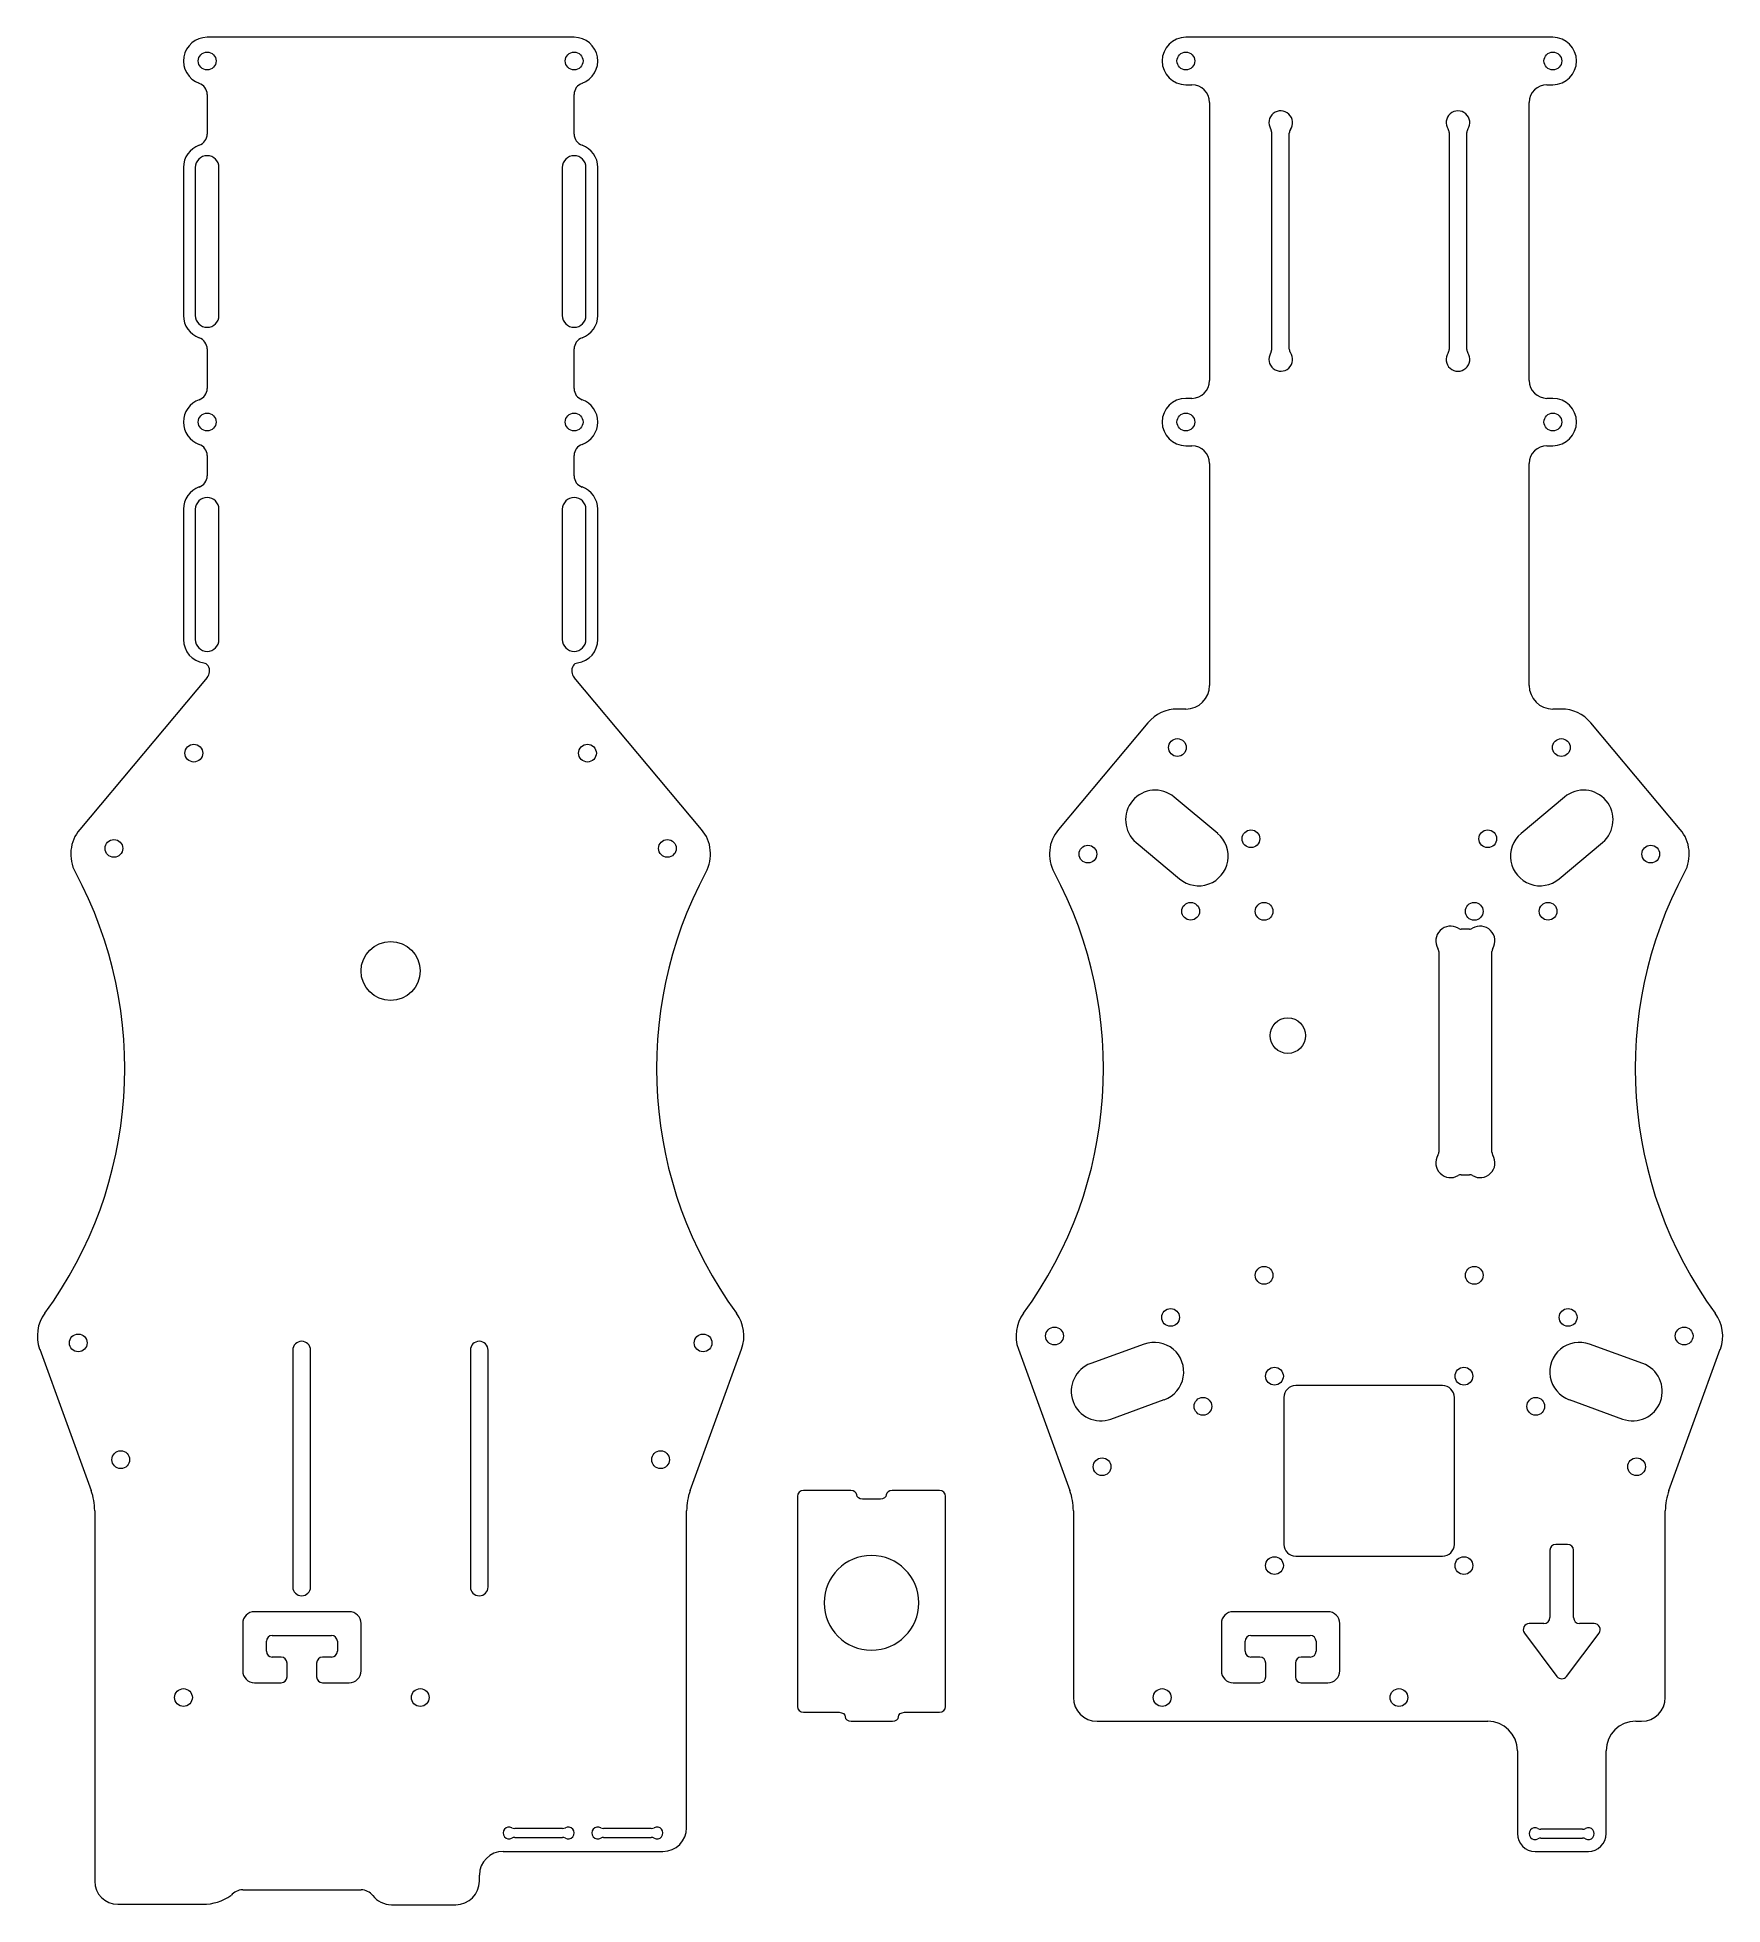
# Model space of a CAD drawing. Header units: millimetres. Extents: x -225 to 60, y -162 to 153.
import ezdxf

# ---------------------------------------------------------------- set-up
doc = ezdxf.new("R2010")
doc.units = ezdxf.units.MM

msp = doc.modelspace()

# ---------------------------------------------------------------- linework, layer by layer
at = {"color": 7, "linetype": 'Continuous', "lineweight": 15}
for p, q in [((-134.34, 153.26), (-196.34, 153.26)), ((31, 153.26), (-31, 153.26)), ((-31, 145.26), (-30, 145.26)), ((30, 145.26), (31, 145.26)), ((-196.34, 143.6), (-196.34, 136.91)), ((-134.34, 136.91), (-134.34, 143.6)), ((-27, 142.26), (-27, 95.26)), ((27, 95.26), (27, 142.26)), ((-16.53, 137.28), (-16.53, 100.4)), ((-13.53, 100.59), (-13.53, 137.09)), ((13.47, 137.18), (13.47, 100.5)), ((16.47, 100.5), (16.47, 137.18)), ((-200.34, 131.26), (-200.34, 106.26)), ((-198.34, 131.26), (-198.34, 106.26)), ((-194.34, 106.26), (-194.34, 131.26)), ((-136.34, 131.26), (-136.34, 106.26)), ((-132.34, 106.26), (-132.34, 131.26)), ((-130.34, 106.26), (-130.34, 131.26)), ((-196.34, 100.6), (-196.34, 93.91)), ((-134.34, 93.91), (-134.34, 100.6)), ((-30, 92.26), (-31, 92.26)), ((31, 92.26), (30, 92.26)), ((-196.34, 82.6), (-196.34, 79.16)), ((-134.34, 79.16), (-134.34, 82.6)), ((-31, 84.26), (-30, 84.26)), ((30, 84.26), (31, 84.26)), ((-27, 81.26), (-27, 43.76)), ((27, 43.76), (27, 81.26)), ((-200.34, 73.51), (-200.34, 51.51)), ((-198.34, 73.51), (-198.34, 51.51)), ((-194.34, 51.51), (-194.34, 73.51)), ((-136.34, 73.51), (-136.34, 51.51)), ((-132.34, 51.51), (-132.34, 73.51)), ((-130.34, 51.51), (-130.34, 73.51)), ((-196.34, 45.08), (-217.86, 19.43)), ((-112.82, 19.43), (-134.34, 45.08)), ((-31, 39.76), (-32.43, 39.76)), ((32.43, 39.76), (31, 39.76)), ((-37.41, 37.43), (-52.52, 19.43)), ((52.52, 19.43), (37.41, 37.43)), ((-25.62, 18.73), (-32.97, 24.89)), ((32.97, 24.89), (25.62, 18.73)), ((-39.39, 17.23), (-32.05, 11.07)), ((32.05, 11.07), (39.39, 17.23)), ((16.92, 2.58), (15.52, 2.58)), ((11.72, -1.23), (11.72, -35.12)), ((20.72, -35.12), (20.72, -1.23)), ((15.52, -38.92), (16.92, -38.92)), ((-224.63, -68.4), (-215.95, -92.27)), ((-181.87, -68.57), (-181.87, -108.57)), ((-178.87, -108.57), (-178.87, -68.57)), ((-151.87, -68.57), (-151.87, -108.57)), ((-148.87, -108.57), (-148.87, -68.57)), ((-114.74, -92.27), (-106.05, -68.4)), ((-59.29, -68.4), (-50.6, -92.27)), ((-38.06, -67.54), (-47.07, -70.82)), ((46.2, -70.82), (37.2, -67.54)), ((50.6, -92.27), (59.29, -68.4)), ((12.36, -74.55), (-12.44, -74.55)), ((-43.65, -80.21), (-34.64, -76.93)), ((-14.44, -76.55), (-14.44, -101.38)), ((14.36, -101.38), (14.36, -76.55)), ((33.78, -76.93), (42.78, -80.21)), ((-96.61, -93.26), (-96.61, -128.76)), ((-87.61, -92.26), (-95.61, -92.26)), ((-82.61, -93.76), (-85.61, -93.76)), ((-72.61, -92.26), (-80.61, -92.26)), ((-71.61, -128.76), (-71.61, -93.26)), ((-215.34, -95.69), (-215.34, -158.26)), ((-115.34, -149.26), (-115.34, -95.7)), ((-50, -95.69), (-50, -127.26)), ((50, -127.26), (50, -95.7)), ((-12.44, -103.38), (12.36, -103.38)), ((30.5, -102.38), (30.5, -113.76)), ((33.5, -101.38), (31.5, -101.38)), ((34.5, -113.76), (34.5, -102.38)), ((-172.34, -112.76), (-188.34, -112.76)), ((-7, -112.76), (-23, -112.76)), ((-190.34, -114.76), (-190.34, -122.76)), ((-170.34, -122.76), (-170.34, -114.76)), ((-25, -114.76), (-25, -122.76)), ((-5, -122.76), (-5, -114.76)), ((26.2, -116.36), (31.7, -123.69)), ((29.5, -114.76), (27, -114.76)), ((33.3, -123.69), (38.8, -116.36)), ((38, -114.76), (35.5, -114.76)), ((-186.34, -119.43), (-186.34, -117.76)), ((-185.34, -116.76), (-175.34, -116.76)), ((-174.34, -117.76), (-174.34, -119.43)), ((-21, -119.43), (-21, -117.76)), ((-20, -116.76), (-10, -116.76)), ((-9, -117.76), (-9, -119.43)), ((-183.84, -120.43), (-185.34, -120.43)), ((-182.84, -123.76), (-182.84, -121.43)), ((-177.84, -121.43), (-177.84, -123.76)), ((-175.34, -120.43), (-176.84, -120.43)), ((-18.5, -120.43), (-20, -120.43)), ((-17.5, -123.76), (-17.5, -121.43)), ((-12.5, -121.43), (-12.5, -123.76)), ((-10, -120.43), (-11.5, -120.43)), ((-188.34, -124.76), (-183.84, -124.76)), ((-176.84, -124.76), (-172.34, -124.76)), ((-23, -124.76), (-18.5, -124.76)), ((-11.5, -124.76), (-7, -124.76)), ((-95.61, -129.76), (-89.55, -129.76)), ((-87.55, -131.26), (-80.55, -131.26)), ((-78.55, -129.76), (-72.61, -129.76)), ((-46, -131.26), (20, -131.26)), ((45, -131.26), (46, -131.26)), ((25, -136.26), (25, -150.26)), ((40, -150.26), (40, -136.26)), ((-136.31, -149.39), (-144.37, -149.39)), ((-144.37, -150.89), (-136.31, -150.89)), ((-121.31, -149.39), (-129.37, -149.39)), ((-129.37, -150.89), (-121.31, -150.89)), ((36.03, -149.51), (28.97, -149.51)), ((28.97, -151.01), (36.03, -151.01)), ((-146.34, -153.26), (-119.34, -153.26)), ((28, -153.26), (37, -153.26)), ((-150.34, -158.26), (-150.34, -157.26)), ((-190.34, -159.76), (-170.34, -159.76)), ((-211.41, -162.19), (-197.06, -162.19)), ((-165.22, -162.26), (-154.34, -162.26))]:
    msp.add_line(p, q, dxfattribs=at)
for centre, radius in [((-196.34, 149.26), 1.5), ((-134.34, 149.26), 1.5), ((-31, 149.26), 1.5), ((31, 149.26), 1.5), ((-196.34, 88.26), 1.5), ((-134.34, 88.26), 1.5), ((-31, 88.26), 1.5), ((31, 88.26), 1.5), ((-32.43, 33.26), 1.5), ((32.43, 33.26), 1.5), ((-198.59, 32.31), 1.5), ((-132.09, 32.31), 1.5), ((-20, 17.85), 1.5), ((20, 17.85), 1.5), ((-212.09, 16.22), 1.5), ((-118.59, 16.22), 1.5), ((-47.54, 15.25), 1.5), ((47.54, 15.25), 1.5), ((-30.19, 5.59), 1.5), ((-17.78, 5.58), 1.5), ((17.72, 5.58), 1.5), ((30.19, 5.59), 1.5), ((-165.34, -4.5), 5), ((-13.78, -15.42), 3), ((-17.78, -55.92), 1.5), ((17.72, -55.92), 1.5), ((-33.58, -63.03), 1.5), ((33.58, -63.03), 1.5), ((-218.12, -67.34), 1.5), ((-112.56, -67.34), 1.5), ((-53.19, -66.17), 1.5), ((53.18, -66.17), 1.5), ((-16.03, -72.96), 1.5), ((15.97, -72.96), 1.5), ((-28.11, -78.06), 1.5), ((28.11, -78.06), 1.5), ((-210.94, -87.07), 1.5), ((-119.74, -87.07), 1.5), ((-45.15, -88.26), 1.5), ((45.15, -88.26), 1.5), ((-16.03, -104.96), 1.5), ((15.97, -104.96), 1.5), ((-200.34, -127.26), 1.5), ((-160.34, -127.26), 1.5), ((-35, -127.26), 1.5), ((5, -127.26), 1.5)]:
    msp.add_circle(centre, radius, dxfattribs=at)
for centre, radius, start, end in [((-196.34, 149.26), 4, 90, 250.5291), ((-134.34, 149.26), 4, 289.4709, 90), ((-31, 149.26), 4, 90, 270), ((31, 149.26), 4, 270, 90), ((-198.34, 143.6), 2, 0, 70.5291), ((-132.34, 143.6), 2, 109.4709, 180), ((-30, 142.26), 3, 0, 90), ((30, 142.26), 3, 90, 180), ((-14.97, 138.84), 2, 324.3737, 211.3693), ((14.97, 138.84), 2, 326.4425, 213.5575), ((-198.34, 136.91), 2, 289.4709, 0), ((-132.34, 136.91), 2, 180, 250.5291), ((-17.53, 137.28), 1, 0, 31.3693), ((-12.53, 137.09), 1, 144.3737, 180), ((12.47, 137.18), 1, 360, 33.5575), ((17.47, 137.18), 1, 146.4425, 180), ((-196.34, 131.26), 4, 109.4709, 180), ((-196.34, 131.26), 2, 0, 180), ((-134.34, 131.26), 2, 0, 180), ((-134.34, 131.26), 4, 0, 70.5291), ((-196.34, 106.26), 4, 180, 250.5291), ((-196.34, 106.26), 2, 180, 0), ((-134.34, 106.26), 2, 180, 0), ((-134.34, 106.26), 4, 289.4709, 0), ((-198.34, 100.6), 2, 0, 70.5291), ((-132.34, 100.6), 2, 109.4709, 180), ((-14.97, 98.84), 2, 148.6307, 35.6263), ((-17.53, 100.4), 1, 328.6307, 360), ((-12.53, 100.59), 1, 180, 215.6263), ((14.97, 98.84), 2, 146.4425, 33.5575), ((12.47, 100.5), 1, 326.4425, 0), ((17.47, 100.5), 1, 180, 213.5575), ((-30, 95.26), 3, 270, 0), ((30, 95.26), 3, 180, 270), ((-196.34, 88.26), 4, 109.4709, 250.5291), ((-198.34, 93.91), 2, 289.4709, 0), ((-132.34, 93.91), 2, 180, 250.5291), ((-134.34, 88.26), 4, 289.4709, 70.5291), ((-31, 88.26), 4, 90, 270), ((31, 88.26), 4, 270, 90), ((-198.34, 82.6), 2, 0, 70.5291), ((-132.34, 82.6), 2, 109.4709, 180), ((-30, 81.26), 3, 0, 90), ((30, 81.26), 3, 90, 180), ((-198.34, 79.16), 2, 289.4709, 0), ((-132.34, 79.16), 2, 180, 250.5291), ((-196.34, 73.51), 4, 109.4709, 180), ((-134.34, 73.51), 4, 360, 70.5291), ((-196.34, 73.51), 2, 0, 180), ((-134.34, 73.51), 2, 0, 180), ((-196.34, 51.51), 4, 180, 262.0133), ((-196.34, 51.51), 2, 180, 0), ((-134.34, 51.51), 2, 180, 0), ((-134.34, 51.51), 4, 277.9867, 0), ((-197.04, 46.55), 1, 30.227, 82.0133), ((-133.65, 46.55), 1, 97.9867, 149.773), ((-197.66, 46.19), 1.73, 320.0002, 30.227), ((-133.02, 46.19), 1.73, 149.773, 219.9998), ((-31, 43.76), 4, 270, 0), ((31, 43.76), 4, 180, 270), ((-32.43, 33.26), 6.5, 90, 140.0001), ((32.43, 33.26), 6.5, 39.9998, 90), ((-36.18, 21.06), 5, 50.0056, 230.0004), ((36.18, 21.06), 5, 309.9996, 129.9944), ((-212.88, 15.25), 6.5, 140.0002, 208.2766), ((-117.8, 15.25), 6.5, 331.7234, 39.9998), ((-47.54, 15.25), 6.5, 140.0002, 208.2766), ((47.54, 15.25), 6.5, 331.7234, 39.9998), ((-28.84, 14.9), 5, 230.0004, 50.0056), ((28.84, 14.9), 5, 129.9944, 309.9996), ((-280.25, -20.98), 70, 323.7908, 28.2766), ((-50.43, -20.98), 70, 151.7234, 216.2092), ((-114.91, -20.98), 70, 323.7908, 28.2766), ((114.91, -20.98), 70, 151.7234, 216.2092), ((13.72, 0.58), 2.5, 58.9973, 211.0027), ((15.52, 3.58), 1, 238.9973, 270), ((16.92, 3.58), 1, 270, 301.0018), ((18.72, 0.58), 2.5, 328.9982, 121.0018), ((10.72, -1.23), 1, 0, 31.0027), ((21.72, -1.23), 1, 148.9982, 180), ((13.72, -36.92), 2.5, 148.9973, 301.0027), ((10.72, -35.12), 1, 328.9973, 0), ((18.72, -36.92), 2.5, 238.9982, 31.0018), ((21.72, -35.12), 1, 180, 211.0018), ((15.52, -39.92), 1, 90, 121.0027), ((16.92, -39.92), 1, 58.9982, 90), ((-218.53, -66.17), 6.5, 143.7908, 200.0004), ((-112.16, -66.18), 6.5, 340.0011, 36.2092), ((-53.19, -66.17), 6.5, 143.7908, 200.0004), ((53.19, -66.18), 6.5, 340.0011, 36.2092), ((-180.37, -68.57), 1.5, 0, 180), ((-150.37, -68.57), 1.5, 0, 180), ((-36.35, -72.24), 5, 289.9993, 109.9993), ((35.49, -72.24), 5, 70.0021, 250.0021), ((-45.36, -75.51), 5, 109.9993, 289.9993), ((44.49, -75.51), 5, 250.0021, 70.0021), ((-12.44, -76.55), 2, 90, 180), ((12.36, -76.55), 2, 0, 90), ((-225.34, -95.69), 10, 360, 20.0004), ((-105.33, -95.7), 10.01, 160.0011, 180), ((-60, -95.69), 10, 0, 20.0004), ((60.01, -95.7), 10.01, 160.0011, 180), ((-12.44, -101.38), 2, 180, 270), ((12.36, -101.38), 2, 270, 0), ((31.5, -102.38), 1, 90, 180), ((33.5, -102.38), 1, 0, 90), ((-180.37, -108.57), 1.5, 180, 0), ((-150.37, -108.57), 1.5, 180, 0), ((-188.34, -114.76), 2, 90, 180), ((-172.34, -114.76), 2, 0, 90), ((-23, -114.76), 2, 90, 180), ((-7, -114.76), 2, 0, 90), ((27, -115.76), 1, 90, 216.8759), ((29.5, -113.76), 1, 270, 0), ((35.5, -113.76), 1, 180, 270), ((38, -115.76), 1, 323.1287, 90), ((-185.34, -117.76), 1, 90, 180), ((-185.34, -119.43), 1, 180, 270), ((-175.34, -117.76), 1, 0, 90), ((-175.34, -119.43), 1, 270, 0), ((-20, -117.76), 1, 90, 180), ((-20, -119.43), 1, 180, 270), ((-10, -117.76), 1, 360, 90), ((-10, -119.43), 1, 270, 360), ((-188.34, -122.76), 2, 180, 270), ((-183.84, -121.43), 1, 0, 90), ((-176.84, -121.43), 1, 90, 180), ((-172.34, -122.76), 2, 270, 0), ((-23, -122.76), 2, 180, 270), ((-18.5, -121.43), 1, 0, 90), ((-11.5, -121.43), 1, 90, 180), ((-7, -122.76), 2, 270, 0), ((-183.84, -123.76), 1, 270, 0), ((-176.84, -123.76), 1, 180, 270), ((-18.5, -123.76), 1, 270, 0), ((-11.5, -123.76), 1, 180, 270), ((32.5, -123.09), 1, 216.8759, 323.1287), ((-46, -127.26), 4, 180, 270), ((46, -127.26), 4, 270, 0), ((20, -136.26), 5, 0, 90), ((45, -136.26), 5, 90, 180), ((-145.34, -150.14), 1, 61.0448, 298.9552), ((-144.37, -148.39), 1, 241.0448, 270), ((-144.37, -151.89), 1, 90, 118.9552), ((-136.31, -148.39), 1, 270, 298.9552), ((-136.31, -151.89), 1, 61.0448, 90), ((-135.34, -150.14), 1, 241.0448, 118.9552), ((-130.34, -150.14), 1, 61.0448, 298.9552), ((-129.37, -148.39), 1, 241.0448, 270), ((-129.37, -151.89), 1, 90, 118.9552), ((-121.31, -148.39), 1, 270, 298.9552), ((-121.31, -151.89), 1, 61.0448, 90), ((-120.34, -150.14), 1, 241.0448, 118.9552), ((-119.34, -149.26), 4, 270, 359.9994), ((28, -150.26), 3, 180, 270), ((28, -150.26), 1, 61.0448, 298.9552), ((28.97, -148.51), 1, 241.0448, 270), ((28.97, -152.01), 1, 90, 118.9552), ((36.03, -148.51), 1, 270, 298.9552), ((36.03, -152.01), 1, 61.0448, 90), ((37, -150.26), 1, 241.0448, 118.9552), ((37, -150.26), 3, 270, 0), ((-146.34, -157.26), 4, 90, 180), ((-211.41, -158.26), 3.93, 180.0015, 270), ((-197.06, -153.8), 8.39, 270, 304.4594), ((-190.34, -162.26), 2.5, 90, 142.0189), ((-170.34, -162.26), 2.5, 37.9721, 90), ((-165.22, -158.26), 4, 217.9721, 270), ((-154.34, -158.26), 4, 270, 0)]:
    msp.add_arc(centre, radius, start, end, dxfattribs=at)
for points in [[(-95.61, -92.26), (-96.16, -92.26), (-96.61, -92.71), (-96.61, -93.26)], [(-86.61, -93.01), (-86.61, -92.59), (-87.06, -92.26), (-87.61, -92.26)], [(-85.61, -93.76), (-86.16, -93.76), (-86.61, -93.42), (-86.61, -93.01)], [(-81.61, -93.01), (-81.61, -93.42), (-82.06, -93.76), (-82.61, -93.76)], [(-80.61, -92.26), (-81.16, -92.26), (-81.61, -92.59), (-81.61, -93.01)], [(-71.61, -93.26), (-71.61, -92.71), (-72.06, -92.26), (-72.61, -92.26)], [(-96.61, -128.76), (-96.61, -129.31), (-96.16, -129.76), (-95.61, -129.76)], [(-72.61, -129.76), (-72.06, -129.76), (-71.61, -129.31), (-71.61, -128.76)], [(-89.55, -129.76), (-89, -129.76), (-88.55, -130.09), (-88.55, -130.51)], [(-88.55, -130.51), (-88.55, -130.92), (-88.1, -131.26), (-87.55, -131.26)], [(-80.55, -131.26), (-80, -131.26), (-79.55, -130.92), (-79.55, -130.51)], [(-79.55, -130.51), (-79.55, -130.09), (-79.1, -129.76), (-78.55, -129.76)]]:
    msp.add_open_spline(points, degree=3, dxfattribs=at)
for points, knots in [([(-76.11, -111.26), (-76.11, -106.84), (-79.69, -103.26), (-84.11, -103.26), (-88.53, -103.26), (-92.11, -106.84), (-92.11, -111.26)], [0, 0, 0, 0, 1, 1, 1, 2, 2, 2, 2]), ([(-92.11, -111.26), (-92.11, -115.67), (-88.53, -119.26), (-84.11, -119.26), (-79.69, -119.26), (-76.11, -115.67), (-76.11, -111.26)], [2, 2, 2, 2, 3, 3, 3, 4, 4, 4, 4])]:
    msp.add_open_spline(points, degree=3, knots=knots, dxfattribs=at)

doc.saveas('drawing.dxf')
